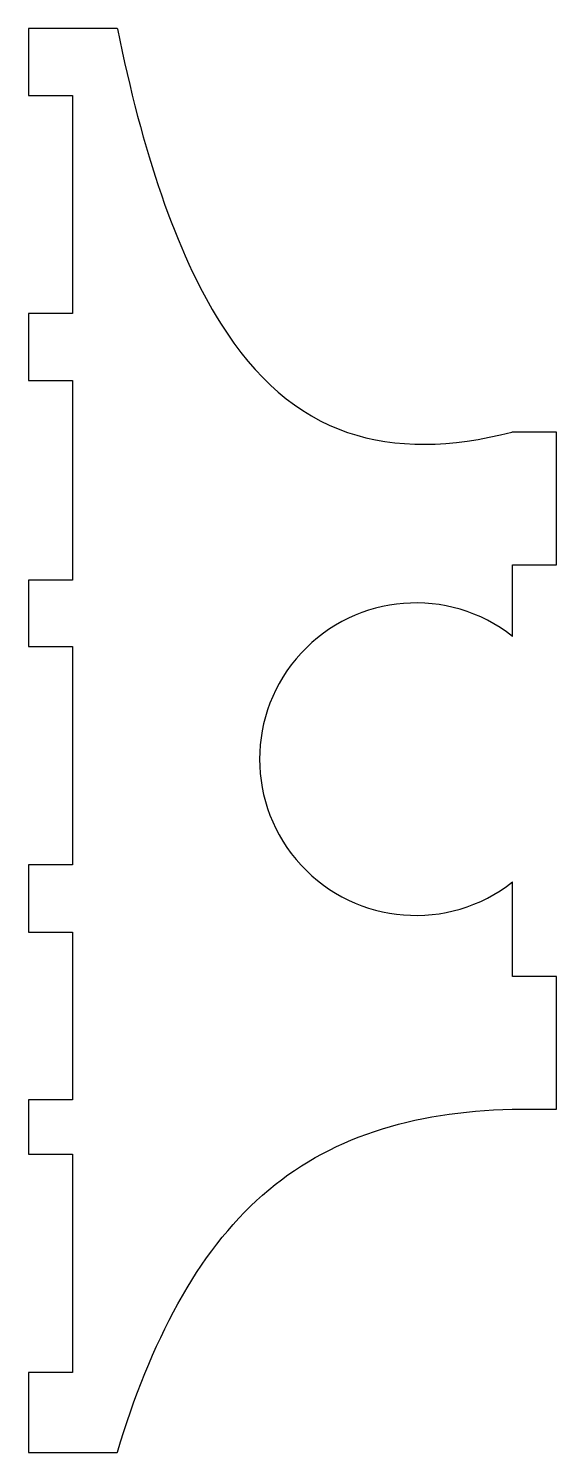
# Model space of a CAD drawing. Header units: millimetres. Extents: x -12 to 12, y -32.5 to 32.5.
import ezdxf

# ---------------------------------------------------------------- set-up
doc = ezdxf.new("R2010")
doc.units = ezdxf.units.MM
doc.layers.get('0').update_dxf_attribs({"linetype": 'CONTINUOUS'})

msp = doc.modelspace()

# ---------------------------------------------------------------- linework, layer by layer
for p, q in [((-7.98, 32.463), (-12.025, 32.463)), ((-12.025, 32.463), (-12.025, 29.413)), ((-12.025, 29.413), (-10.025, 29.413)), ((-10.025, 29.413), (-10.025, 19.463)), ((-10.025, 19.463), (-12.025, 19.463)), ((-12.025, 19.463), (-12.025, 16.413)), ((-12.025, 16.413), (-10.025, 16.413)), ((-10.025, 16.413), (-10.025, 7.316)), ((12.025, 14.06), (9.997, 14.06)), ((12.025, 8.01), (12.025, 14.06)), ((10.025, 4.748), (10.025, 8.01)), ((10.025, 8.01), (12.025, 8.01)), ((-10.025, 7.316), (-12.025, 7.316)), ((-12.025, 7.316), (-12.025, 4.28)), ((-12.025, 4.28), (-10.025, 4.28)), ((-10.025, 4.28), (-10.025, -5.67)), ((-10.025, -5.67), (-12.025, -5.67)), ((-12.025, -5.67), (-12.025, -8.734)), ((10.025, -10.764), (10.025, -6.451)), ((-12.025, -8.734), (-10.025, -8.734)), ((-10.025, -8.734), (-10.025, -16.379)), ((12.025, -10.764), (10.025, -10.764)), ((12.025, -16.814), (12.025, -10.764)), ((-10.025, -16.379), (-12.025, -16.379)), ((-12.025, -16.379), (-12.025, -18.859)), ((10.001, -16.814), (12.025, -16.814)), ((-12.025, -18.859), (-10.025, -18.859)), ((-10.025, -18.859), (-10.025, -28.809)), ((-10.025, -28.809), (-12.025, -28.809)), ((-12.025, -28.809), (-12.025, -32.463)), ((-12.025, -32.463), (-7.981, -32.463))]:
    msp.add_line(p, q)
msp.add_arc((5.622, -0.851), 7.123, 51.82335, 308.17665)
for points, knots in [([(-7.98, 32.463), (-7.978, 32.456), (-7.977, 32.45), (-7.976, 32.443), (-6.845, 26.886), (-5.326, 22.296), (-3.28, 19.029), (-1.696, 16.5), (0.226, 14.825), (2.51, 14.049), (4.702, 13.304), (7.211, 13.343), (9.994, 14.059), (9.995, 14.059), (9.996, 14.06), (9.997, 14.06)], [-0.000477, -0.000477, -0.000477, -0.000477, 0, 0, 0, 0.397195, 0.397195, 0.397195, 0.7047, 0.7047, 0.7047, 1, 1, 1, 1.000108, 1.000108, 1.000108, 1.000108]), ([(-7.981, -32.463), (-7.98, -32.457), (-7.978, -32.451), (-7.976, -32.445), (-6.461, -27.405), (-4.344, -23.355), (-1.365, -20.726), (1.614, -18.096), (5.477, -16.917), (10.001, -16.814)], [-0.000588, -0.000588, -0.000588, -0.000588, 0, 0, 0, 0.5, 0.5, 0.5, 1, 1, 1, 1])]:
    msp.add_open_spline(points, degree=3, knots=knots)

doc.saveas('drawing.dxf')
